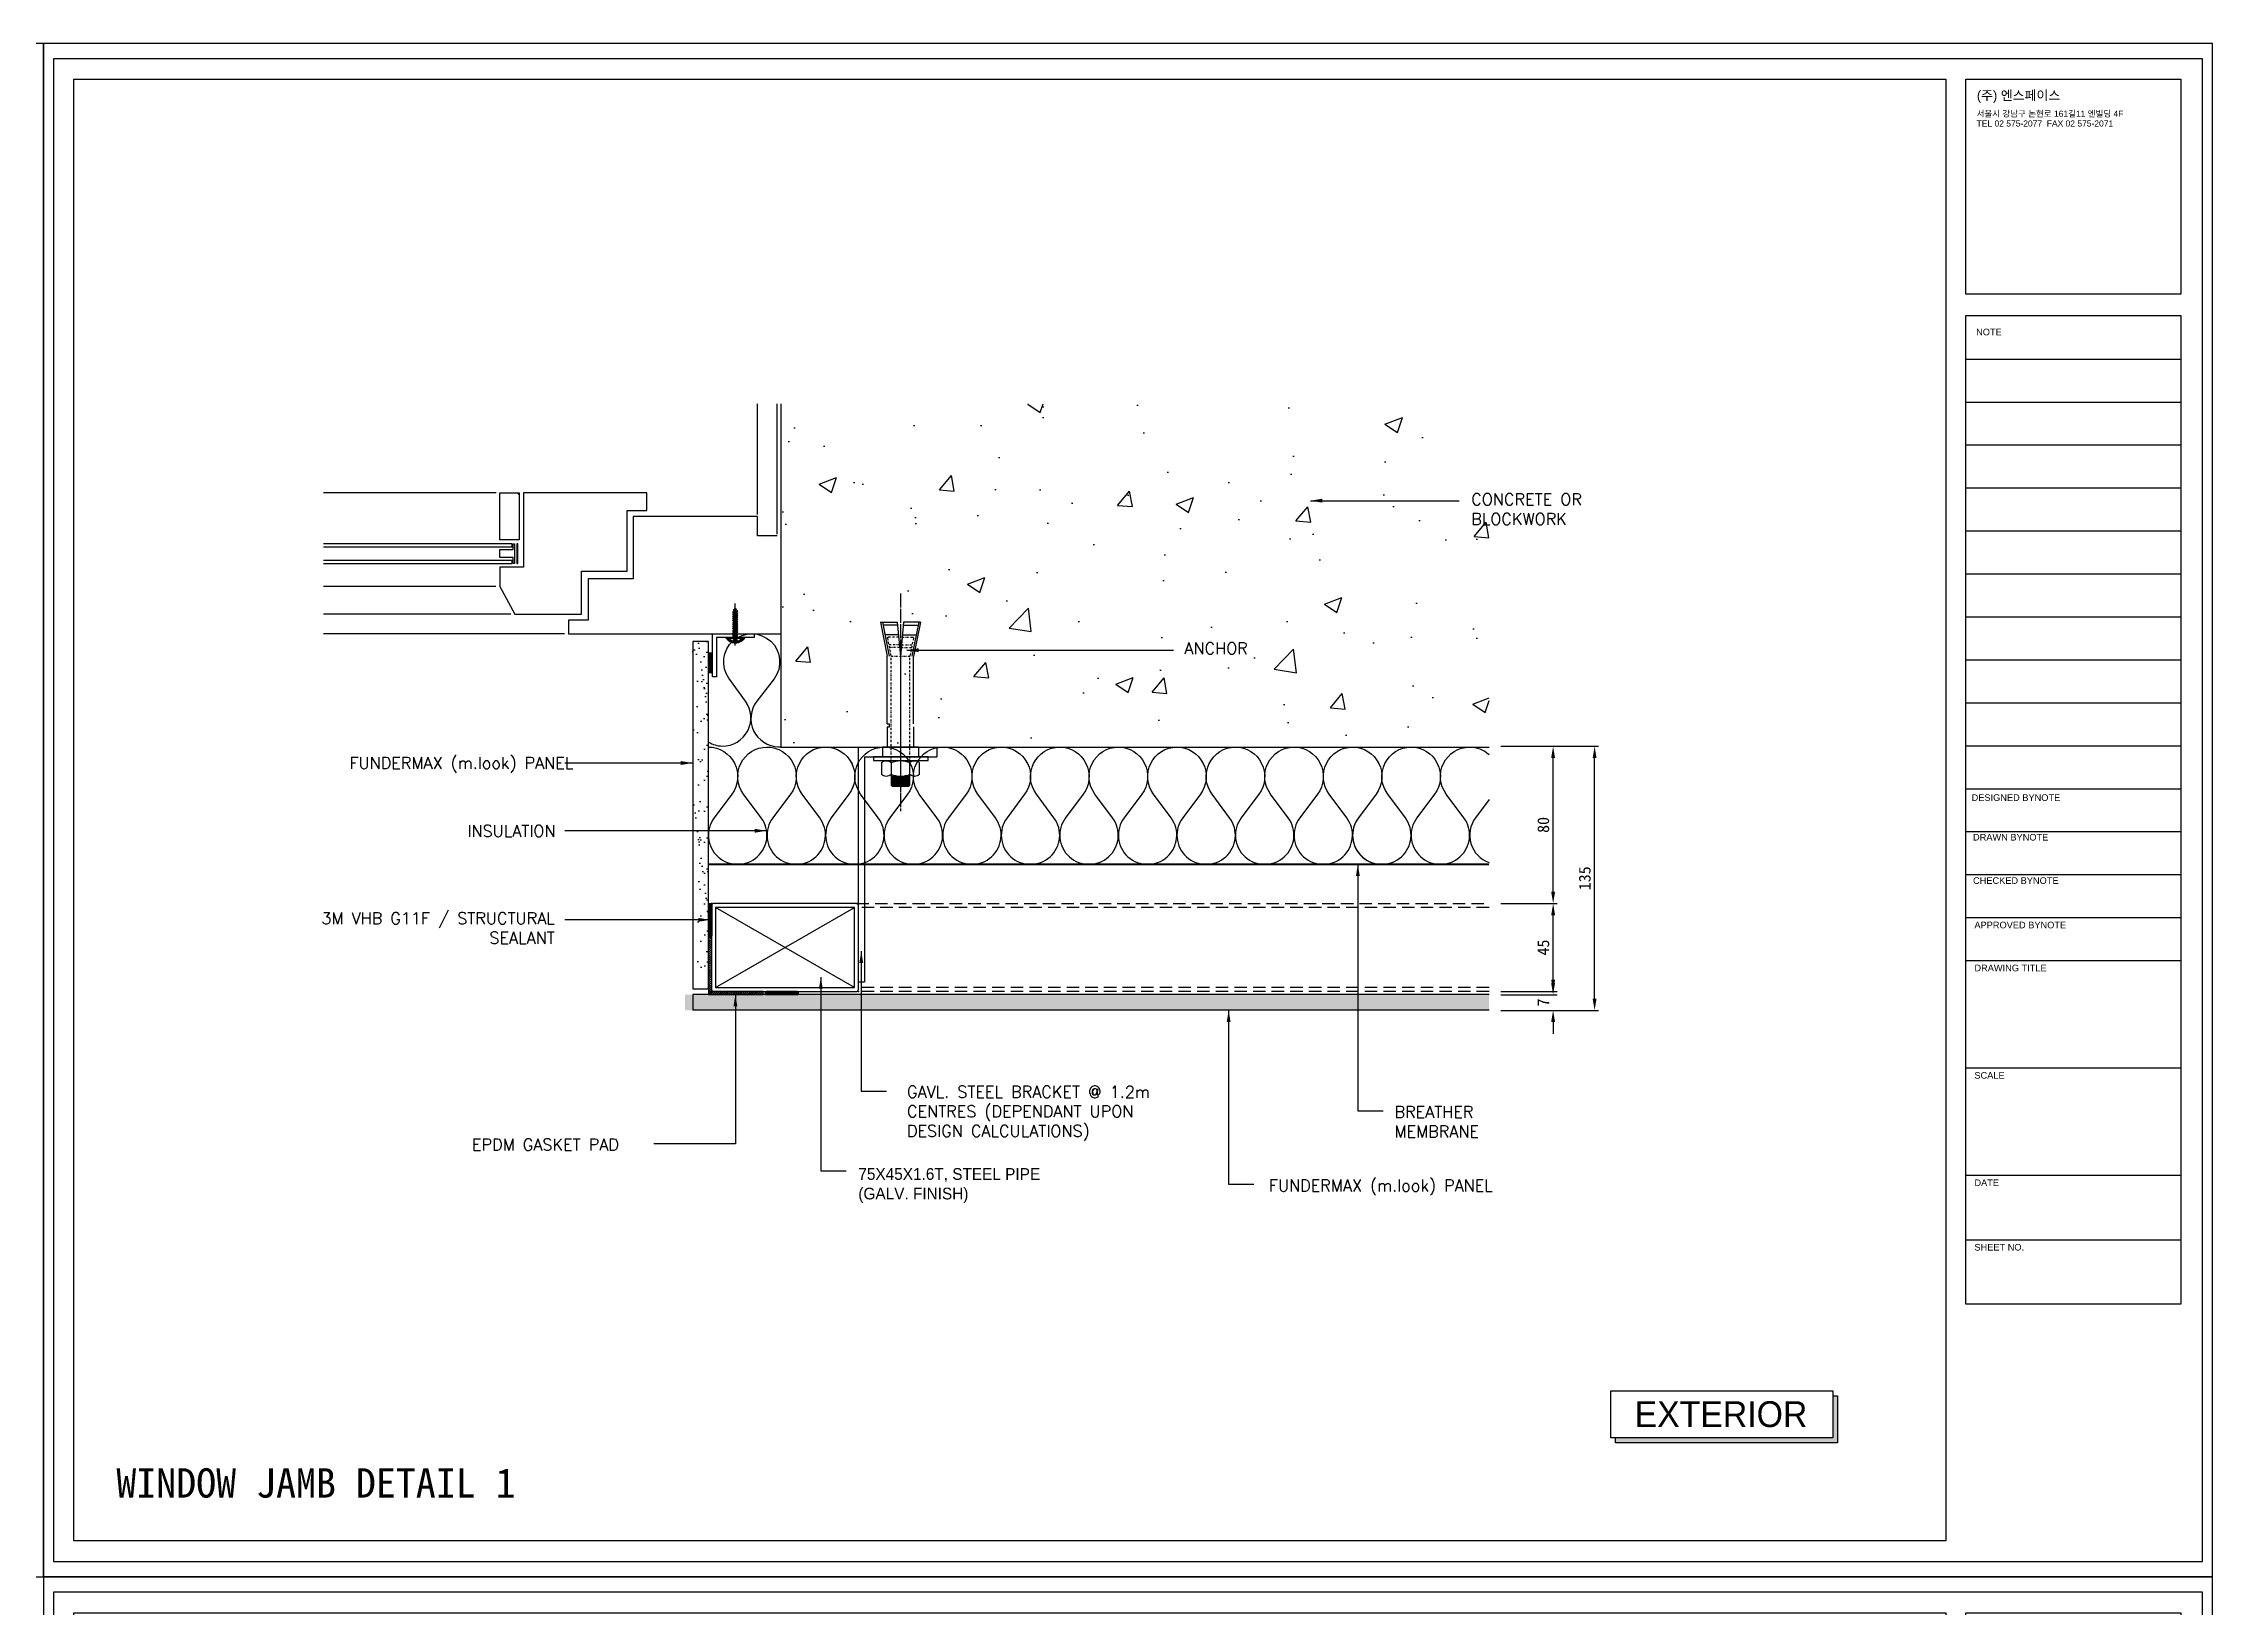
# Model space of a CAD drawing. Header units: millimetres. Extents: x 6755 to 21493, y 282 to 5565.
# Drawn here: x 20384 to 21493, y 2619 to 3419 of the extents above; entities that cross this region are included whole.
import ezdxf

# ---------------------------------------------------------------- set-up
doc = ezdxf.new("R2010")
doc.units = ezdxf.units.MM
doc.header["$MEASUREMENT"] = 0
for name, pattern in [('CENTER', [7.75, 7.25, -0.25, 0, -0.25]), ('DASHDOTX2', [2, 1, -0.5, 0, -0.5]), ('DASHED2', [9.525, 6.35, -3.175]), ('HIDDEN', [0.375, 0.25, -0.125])]:
    doc.linetypes.add(name, pattern=pattern)
for name, color, linetype in [('3', 3, 'Continuous'), ('APPLICATION', 3, 'Continuous'), ('Bolt', 1, 'Continuous'), ('BREATHER', 150, 'Continuous'), ('DIM', 1, 'Continuous'), ('Dims', 1, 'Continuous'), ('Fixings', 1, 'Continuous'), ('INSULATION', 2, 'Continuous'), ('Pressings', 3, 'Continuous'), ('Structure', 6, 'Continuous'), ('T-H', 9, 'Continuous'), ('TRESPA', 71, 'Continuous'), ('단열재', 9, 'Continuous')]:
    doc.layers.add(name, color=color, linetype=linetype)
for name, color, linetype, true_color in [('4', 4, 'Continuous', 0x00ffff), ('Components', 7, 'Continuous', 0x000000), ('nt', 7, 'Continuous', 0x994c00), ('TE 07', 7, 'Continuous', 0x000000), ('TEXT', 2, 'Continuous', 0xffff00)]:
    doc.layers.add(name, color=color, linetype=linetype, true_color=true_color)
doc.styles.add('Arial', font='arial.ttf')
doc.styles.add('HY울릉도L', font='Dotum.ttf')
doc.styles.add('style1', font='simplex.shx')
doc.dimstyles.new('Telling', dxfattribs={"dimscale": 2, "dimtxt": 3, "dimasz": 3, "dimexe": 1, "dimexo": 3, "dimgap": 1, "dimtad": 1, "dimdec": 1, "dimrnd": 1, "dimdsep": 46, "dimtxsty": 'Standard', "dimcen": 3, "dimclrd": 1, "dimclre": 1, "dimclrt": 2, "dimadec": 0, "dimazin": 0, "dimtfac": 1, "dimtdec": 1, "dimtofl": 0, "dimtmove": 0, "dimatfit": 0, "dimfxl": 1, "dimtolj": 1, "dimtzin": 0, "dimlwe": -1, "dimarcsym": 0})

# ---------------------------------------------------------------- blocks, each defined once
blk = doc.blocks.new('AL-TEMPLATE')
at = {"color": 9, "true_color": 0xc0c0c0}
for p, q in [((2716.82, 1392.97), (2800.02, 1392.97)), ((2716.82, 1376.33), (2800.02, 1376.33)), ((2716.82, 1359.69), (2800.02, 1359.69)), ((2716.82, 1343.05), (2800.02, 1343.05)), ((2716.82, 1326.41), (2800.02, 1326.41)), ((2716.82, 1309.77), (2800.02, 1309.77)), ((2716.82, 1293.13), (2800.02, 1293.13)), ((2716.82, 1276.49), (2800.02, 1276.49)), ((2716.82, 1259.85), (2800.02, 1259.85)), ((2716.82, 1243.21), (2800.02, 1243.21)), ((2716.82, 1209.93), (2800.02, 1209.93)), ((2716.82, 1193.29), (2800.02, 1193.29)), ((2716.82, 1176.65), (2800.02, 1176.65)), ((2716.82, 1118.41), (2800.02, 1118.41)), ((2716.82, 1076.81), (2800.02, 1076.81)), ((2716.82, 1051.85), (2800.02, 1051.85))]:
    blk.add_line(p, q, dxfattribs=at)
for points in [[(1976.34, 1509.45), (2808.34, 1509.45), (2808.34, 927.05), (1976.34, 927.05)], [(2716.82, 1501.32), (2800.02, 1501.32), (2800.02, 1418.12), (2716.82, 1418.12)], [(2716.82, 1409.8), (2800.02, 1409.8), (2800.02, 1026.89), (2716.82, 1026.89)]]:
    blk.add_lwpolyline(points, close=True, dxfattribs=at)
for points in [[(2716.82, 1226.57), (2800.02, 1226.57)], [(2716.82, 1160.01), (2800.02, 1160.01)]]:
    blk.add_lwpolyline(points, dxfattribs=at)
at = {"layer": 'nt', "color": 254, "linetype": 'Continuous', "true_color": 0xd6d6d6}
blk.add_lwpolyline([(1972.34, 1515.25), (1972.34, 921.25), (2812.34, 921.25), (2812.34, 1515.25)], close=True, dxfattribs=at)
at = {"layer": 'TE 07'}
blk.add_lwpolyline([(1984.07, 1501.32), (2709.08, 1501.32), (2709.08, 935.18), (1984.07, 935.18)], close=True, dxfattribs=at)
at = {"color": 150, "true_color": 0x007fff, "insert": (2721.06, 1496.93), "char_height": 3.6698, "width": 35.1369, "attachment_point": 1, "line_spacing_factor": 0.963855}
blk.add_mtext('\\fExpo M;(주) 엔스페이스', dxfattribs=at)
at = {"color": 7, "true_color": 0xffffff, "insert": (2720.94, 1489.17), "char_height": 2.3487, "width": 61.8214, "attachment_point": 1, "line_spacing_factor": 0.963855, "style": 'Arial'}
blk.add_mtext('\\fArial;서울시 강남구 논현로 161길11 엔빌딩 4F\\PTEL 02 575-2077  FAX 02 575-2071', dxfattribs=at)
at = {"color": 9, "true_color": 0xc0c0c0, "char_height": 2.5559, "attachment_point": 1, "line_spacing_factor": 0.963855}
for s, insert, width in [('\\fArial;NOTE', (2720.76, 1404.73), 11.9173), ('\\fArial;DESIGNED BYNOTE', (2719.01, 1224.39), 36.0906), ('\\fArial;DRAWN BYNOTE', (2719.56, 1209.04), 30.9788), ('\\fArial;CHECKED BYNOTE', (2719.56, 1192.25), 35.0282), ('\\fArial;APPROVED BYNOTE', (2720.1, 1175.04), 37.5533), ('\\fArial;DRAWING TITLE', (2720.1, 1158.4), 29.8086), ('\\fArial;SCALE', (2720.1, 1116.8), 13.8111), ('\\fArial;DATE', (2720.1, 1075.2), 11.517), ('\\fArial;SHEET NO.', (2720.1, 1050.24), 21.1247)]:
    blk.add_mtext(s, dxfattribs=dict(at, insert=insert, width=width))
blk = doc.blocks.new('al-anchor')
at = {"layer": 'Bolt', "linetype": 'CENTER'}
blk.add_line((450.1, 842.4), (450.1, 731), dxfattribs=at)
at = {"layer": 'Bolt'}
for p, q in [((439.9, 827.7), (443.4, 810.2)), ((439.9, 827.7), (448.5, 827.7)), ((440.8, 827.7), (444.3, 810.3)), ((448.6, 826.2), (441.2, 826.2)), ((449.1, 821.3), (442.1, 821.3)), ((448.5, 827.7), (450.1, 810.2)), ((451.8, 827.7), (450.1, 810.2)), ((451.2, 821.3), (458.2, 821.3)), ((451.7, 826.2), (459.1, 826.2)), ((460.4, 827.7), (451.8, 827.7)), ((459.4, 827.7), (455.9, 810.3)), ((460.4, 827.7), (456.9, 810.3)), ((443.4, 775.8), (443.4, 810.2)), ((456.9, 775.8), (456.9, 810.3)), ((443.4, 774.2), (443.4, 763.9)), ((455.7, 774.2), (455.7, 775.8)), ((456.9, 775.8), (455.7, 775.8)), ((456.9, 774.2), (455.7, 774.2)), ((456.9, 774.2), (456.9, 763.9)), ((440.4, 749.9), (440.4, 755.9)), ((440.9, 763.9), (440.9, 758.9)), ((459.4, 763.9), (440.9, 763.9)), ((445.4, 744.4), (445.4, 755.9)), ((454.9, 755.9), (454.9, 744.4)), ((459.4, 763.9), (459.4, 758.9)), ((459.9, 755.9), (459.9, 749.9)), ((454.9, 748.9), (445.4, 748.9)), ((454.9, 748.4), (445.4, 748.4)), ((454.9, 747.9), (445.4, 747.9)), ((454.9, 747.4), (445.4, 747.4)), ((454.9, 746.9), (445.4, 746.9)), ((454.9, 746.4), (445.4, 746.4)), ((454.9, 745.9), (445.4, 745.9)), ((454.9, 745.4), (445.4, 745.4)), ((454.9, 744.9), (445.4, 744.9)), ((454.9, 744.4), (445.4, 744.4)), ((445.4, 744.4), (445.9, 743.9)), ((454.4, 743.9), (445.9, 743.9)), ((454.4, 743.9), (454.9, 744.4))]:
    blk.add_line(p, q, dxfattribs=at)
at = {"layer": 'Bolt', "linetype": 'DASHDOTX2'}
for p, q in [((443.5, 819.5), (445.3, 810.3)), ((449.2, 820), (444, 820)), ((449.6, 816.1), (444.1, 816.1)), ((449.7, 814.8), (444.4, 814.8)), ((445.4, 755.9), (445.4, 810.2)), ((445.4, 810.2), (454.9, 810.2)), ((450.6, 814.8), (455.9, 814.8)), ((450.7, 816.1), (456.1, 816.1)), ((451.1, 820), (456.3, 820)), ((454.9, 755.9), (454.9, 810.2)), ((456.8, 819.5), (455, 810.3))]:
    blk.add_line(p, q, dxfattribs=at)
at = {"layer": 'Bolt'}
blk.add_lwpolyline([(436, 758.9), (464, 758.9), (464, 756.9), (436, 756.9)], close=True, dxfattribs=at)
at = {"layer": 'Bolt', "linetype": 'DASHDOTX2'}
for centre, start, end in [((444, 819.5), 91.5299, 176.3045), ((456.3, 819.5), 3.6955, 88.4701)]:
    blk.add_arc(centre, 0.513, start, end, dxfattribs=at)
at = {"layer": 'Bolt'}
for centre, radius, start, end in [((442.9, 753.3), 3.58, 45.683, 134.317), ((450.1, 745.3), 11.6, 65.7903, 114.2097), ((457.4, 753.3), 3.58, 45.683, 134.317), ((442.9, 752.4), 3.58, 225.683, 314.317), ((450.1, 760.4), 11.6, 245.7903, 294.2097), ((457.4, 752.4), 3.58, 225.683, 314.317)]:
    blk.add_arc(centre, radius, start, end, dxfattribs=at)
blk = doc.blocks.new('AL-BRACKET')
at = {"layer": 'Pressings'}
for p, q in [((-5145.6, 4124.6), (-5185.6, 4124.6)), ((-5185.6, 4124.6), (-5185.6, 4119.6)), ((-5148.6, 4119.6), (-5185.6, 4119.6)), ((-5148.6, 4119.6), (-5148.6, 4004.6)), ((-5145.6, 4004.6), (-5145.6, 4124.6)), ((-5145.6, 4004.6), (-5148.6, 4004.6))]:
    blk.add_line(p, q, dxfattribs=at)
blk = doc.blocks.new('screw-2')
for p, q in [((-831.6, 3266), (-831.3, 3266.3)), ((-831, 3265.2), (-831.6, 3266)), ((-831, 3265.2), (-831.3, 3266.3)), ((-830.8, 3265.6), (-831.3, 3266.3)), ((-831, 3265.2), (-830.8, 3265.6)), ((-830.5, 3267.6), (-830.7, 3267.1)), ((-830.4, 3265.5), (-830.7, 3267.1)), ((-830.5, 3267.6), (-830.1, 3267.2)), ((-829.9, 3265.1), (-830.5, 3267.6)), ((-829.9, 3265.1), (-830.4, 3265.5)), ((-829.7, 3267.2), (-830.1, 3267.2)), ((-829.7, 3265.5), (-830.1, 3267.2)), ((-829.9, 3265.1), (-829.7, 3265.5)), ((-829.4, 3267.6), (-829.7, 3267.2)), ((-829.3, 3265.5), (-829.7, 3267.2)), ((-829.3, 3265.5), (-829.7, 3265.5)), ((-829.4, 3267.6), (-829, 3267.2)), ((-828.8, 3265.1), (-829.4, 3267.6)), ((-828.8, 3265.1), (-829.3, 3265.5)), ((-828.6, 3267.2), (-829, 3267.2)), ((-828.6, 3265.5), (-829, 3267.2)), ((-828.8, 3265.1), (-828.6, 3265.5)), ((-828.3, 3267.6), (-828.6, 3267.2)), ((-828.2, 3265.5), (-828.6, 3267.2)), ((-828.2, 3265.5), (-828.6, 3265.5)), ((-828.3, 3267.6), (-827.9, 3267.2)), ((-827.7, 3265.1), (-828.3, 3267.6)), ((-827.7, 3265.1), (-828.2, 3265.5)), ((-827.5, 3267.2), (-827.9, 3267.2)), ((-827.6, 3265.5), (-827.9, 3267.2)), ((-827.7, 3265.1), (-827.6, 3265.5)), ((-827.2, 3265.5), (-827.6, 3265.5)), ((-827.3, 3267.6), (-827.5, 3267.2)), ((-827.2, 3265.5), (-827.5, 3267.2)), ((-827.3, 3267.6), (-826.9, 3267.2)), ((-826.7, 3265.1), (-827.3, 3267.6)), ((-826.7, 3265.1), (-827.2, 3265.5)), ((-826.5, 3267.2), (-826.9, 3267.2)), ((-826.5, 3265.5), (-826.9, 3267.2)), ((-826.7, 3265.1), (-826.5, 3265.5)), ((-826.2, 3267.6), (-826.5, 3267.2)), ((-826.1, 3265.5), (-826.5, 3267.2)), ((-826.1, 3265.5), (-826.5, 3265.5)), ((-826.2, 3267.6), (-825.8, 3267.2)), ((-825.6, 3265.1), (-826.2, 3267.6)), ((-825.6, 3265.1), (-826.1, 3265.5)), ((-825.4, 3267.2), (-825.8, 3267.2)), ((-825.4, 3265.5), (-825.8, 3267.2)), ((-825.6, 3265.1), (-825.4, 3265.5)), ((-825.1, 3267.6), (-825.4, 3267.2)), ((-825, 3265.5), (-825.4, 3267.2)), ((-825, 3265.5), (-825.4, 3265.5)), ((-825.1, 3267.6), (-824.7, 3267.2)), ((-824.5, 3265.1), (-825.1, 3267.6)), ((-824.5, 3265.1), (-825, 3265.5)), ((-824.3, 3267.2), (-824.7, 3267.2)), ((-824.3, 3265.5), (-824.7, 3267.2)), ((-824.5, 3265.1), (-824.3, 3265.5)), ((-824.1, 3267.6), (-824.3, 3267.2)), ((-824, 3265.5), (-824.3, 3267.2)), ((-824, 3265.5), (-824.3, 3265.5)), ((-824.1, 3267.6), (-823.6, 3267.2)), ((-823.5, 3265.1), (-824.1, 3267.6)), ((-823.5, 3265.1), (-824, 3265.5)), ((-823.3, 3267.2), (-823.6, 3267.2)), ((-823.3, 3265.5), (-823.6, 3267.2)), ((-823.5, 3265.1), (-823.3, 3265.5)), ((-823, 3267.6), (-823.3, 3267.2)), ((-822.9, 3265.5), (-823.3, 3267.2)), ((-822.9, 3265.5), (-823.3, 3265.5)), ((-823, 3267.6), (-822.6, 3267.2)), ((-822.4, 3265.1), (-823, 3267.6)), ((-822.4, 3265.1), (-822.9, 3265.5)), ((-822.2, 3267.2), (-822.6, 3267.2)), ((-822.2, 3265.5), (-822.6, 3267.2)), ((-822.4, 3265.1), (-822.2, 3265.5)), ((-821.9, 3267.6), (-822.2, 3267.2)), ((-821.8, 3265.5), (-822.2, 3267.2)), ((-821.8, 3265.5), (-822.2, 3265.5)), ((-821.9, 3267.6), (-821.5, 3267.2)), ((-821.3, 3265.1), (-821.9, 3267.6)), ((-821.3, 3265.1), (-821.8, 3265.5)), ((-821.1, 3267.2), (-821.5, 3267.2)), ((-821.1, 3265.5), (-821.5, 3267.2)), ((-821.3, 3265.1), (-821.1, 3265.5)), ((-820.8, 3267.6), (-821.1, 3267.2)), ((-820.7, 3265.5), (-821.1, 3267.2)), ((-820.7, 3265.5), (-821.1, 3265.5)), ((-820.8, 3267.6), (-820.4, 3267.2)), ((-820.2, 3265.1), (-820.8, 3267.6)), ((-820.2, 3265.1), (-820.7, 3265.5)), ((-820, 3267.2), (-820.4, 3267.2)), ((-820.1, 3265.5), (-820.4, 3267.2)), ((-820.2, 3265.1), (-820.1, 3265.5)), ((-819.7, 3265.5), (-820.1, 3265.5)), ((-819.8, 3267.6), (-820, 3267.2)), ((-819.7, 3265.5), (-820, 3267.2)), ((-819.8, 3267.6), (-819.4, 3267.2)), ((-819.2, 3265.1), (-819.8, 3267.6)), ((-819.2, 3265.1), (-819.7, 3265.5)), ((-819, 3267.2), (-819.4, 3267.2)), ((-819, 3265.5), (-819.4, 3267.2)), ((-819.2, 3265.1), (-819, 3265.5)), ((-818.7, 3267.6), (-819, 3267.2)), ((-818.6, 3265.5), (-819, 3267.2)), ((-818.6, 3265.5), (-819, 3265.5)), ((-818.7, 3267.6), (-818.3, 3267.2)), ((-818.1, 3265.1), (-818.7, 3267.6)), ((-818.1, 3265.1), (-818.6, 3265.5)), ((-817.9, 3267.4), (-818.3, 3267.2)), ((-817.9, 3265.4), (-818.3, 3267.2)), ((-818.1, 3265.1), (-817.9, 3265.4)), ((-817, 3267.4), (-817.9, 3267.4)), ((-817.5, 3265.3), (-817.9, 3267.4)), ((-817.5, 3265.3), (-817.9, 3265.4)), ((-817, 3265.3), (-817.5, 3265.3)), ((-816.5, 3269.6), (-817, 3269.6)), ((-817, 3269.6), (-817, 3263.1)), ((-816.5, 3263.1), (-817, 3263.1)), ((-816.5, 3269.6), (-816.5, 3263.1))]:
    blk.add_line(p, q)
at = {"color": 2, "linetype": 'HIDDEN'}
for p, q in [((-815.4, 3267.3), (-816.3, 3267.3)), ((-816.3, 3267.3), (-816.3, 3265.4)), ((-815.4, 3267.2), (-816.3, 3267.2)), ((-815.4, 3266.7), (-816.3, 3266.7)), ((-815.4, 3266.5), (-816.3, 3266.5)), ((-815.4, 3266.2), (-816.3, 3266.2)), ((-815.4, 3266), (-816.3, 3266)), ((-815.4, 3265.5), (-816.3, 3265.5)), ((-815.4, 3265.4), (-816.3, 3265.4))]:
    blk.add_line(p, q, dxfattribs=at)
at = {"linetype": 'HIDDEN'}
blk.add_line((-815.4, 3267.4), (-815.4, 3265.4), dxfattribs=at)
for centre, radius, start, end in [((-830, 3264.6), 2.62, 114.6171, 138.5401), ((-830, 3268.1), 2.62, 221.4599, 233.2), ((-830, 3264.6), 2.62, 106.2873, 114.6171), ((-830, 3268.1), 2.62, 252.2663, 261.3505), ((-817.9, 3267.5), 2.5, 354.1405, 55.5381), ((-817.9, 3265.2), 2.5, 304.4619, 5.8595)]:
    blk.add_arc(centre, radius, start, end)
at = {"layer": 'TRESPA'}
blk.add_line((-817, 3264.4), (-817, 3268.6), dxfattribs=at)
blk = doc.blocks.new('75-45_pipe')
at = {"layer": '3', "color": 4}
for p, q in [((-3668.1, 5689.5), (-3739.1, 5648.5)), ((-3739.1, 5689.5), (-3668.1, 5648.5))]:
    blk.add_line(p, q, dxfattribs=at)
blk.add_lwpolyline([(-3740.1, 5646.5), (-3667.1, 5646.5, 0.414214), (-3666.1, 5647.5), (-3666.1, 5690.5, 0.414214), (-3667.1, 5691.5), (-3740.1, 5691.5, 0.414214), (-3741.1, 5690.5), (-3741.1, 5647.5, 0.414214)], format="xyb", close=True, dxfattribs=at)
blk.add_lwpolyline([(-3739.1, 5648.5), (-3668.1, 5648.5), (-3668.1, 5689.5), (-3739.1, 5689.5)], close=True, dxfattribs=at)
at = {"layer": 'DIM'}
for p in [(-3741.1, 5691.5), (-3666.1, 5691.5), (-3741.1, 5646.5), (-3666.1, 5646.5)]:
    blk.add_point(p, dxfattribs=at)
blk = doc.blocks.new('*D180')
at = {"layer": 'Defpoints', "color": 0, "transparency": 16777216}
for p in [(21122.9, 2932.2), (21155.6, 2932.2), (21122.9, 2924.2)]:
    blk.add_point(p, dxfattribs=at)
at = {"layer": 'Dims', "color": 1, "lineweight": -2, "transparency": 16777216}
for p, q in [((21155.6, 2938.2), (21155.6, 2944.2)), ((21155.6, 2918.2), (21155.6, 2912.2))]:
    blk.add_line(p, q, dxfattribs=at)
at = {"layer": 'Dims', "color": 1, "transparency": 16777216}
for p, q in [((21128.9, 2932.2), (21157.6, 2932.2)), ((21128.9, 2924.2), (21157.6, 2924.2))]:
    blk.add_line(p, q, dxfattribs=at)
for points in [[(21154.6, 2938.2), (21156.6, 2938.2), (21155.6, 2932.2)], [(21154.6, 2918.2), (21156.6, 2918.2), (21155.6, 2924.2)]]:
    blk.add_solid(points, dxfattribs=at)
at = {"layer": 'Dims', "color": 2, "transparency": 16777216, "insert": (21150.6, 2928.2), "char_height": 6, "attachment_point": 5, "rotation": 90}
blk.add_mtext('\\A1;7', dxfattribs=at)
blk = doc.blocks.new('*D181')
at = {"layer": 'Defpoints', "color": 0, "transparency": 16777216}
for p in [(21122.9, 2978.8), (21155.6, 2978.8), (21122.9, 2933.8)]:
    blk.add_point(p, dxfattribs=at)
at = {"layer": 'Dims', "color": 1, "transparency": 16777216}
for p, q in [((21128.9, 2978.8), (21157.6, 2978.8)), ((21128.9, 2933.8), (21157.6, 2933.8))]:
    blk.add_line(p, q, dxfattribs=at)
at = {"layer": 'Dims', "color": 1, "lineweight": -2, "transparency": 16777216}
blk.add_line((21155.6, 2939.8), (21155.6, 2972.8), dxfattribs=at)
at = {"layer": 'Dims', "color": 1, "transparency": 16777216}
for points in [[(21154.6, 2972.8), (21156.6, 2972.8), (21155.6, 2978.8)], [(21154.6, 2939.8), (21156.6, 2939.8), (21155.6, 2933.8)]]:
    blk.add_solid(points, dxfattribs=at)
at = {"layer": 'Dims', "color": 2, "transparency": 16777216, "insert": (21150.6, 2956.3), "char_height": 6, "attachment_point": 5, "rotation": 90}
blk.add_mtext('\\A1;45', dxfattribs=at)
blk = doc.blocks.new('*D182')
at = {"layer": 'Defpoints', "color": 0, "transparency": 16777216}
for p in [(21123.5, 3059.2), (21155.6, 3059.2), (21123.5, 2978.8)]:
    blk.add_point(p, dxfattribs=at)
at = {"layer": 'Dims', "color": 1, "transparency": 16777216}
for p, q in [((21129.5, 3059.2), (21157.6, 3059.2)), ((21129.5, 2978.8), (21157.6, 2978.8))]:
    blk.add_line(p, q, dxfattribs=at)
at = {"layer": 'Dims', "color": 1, "lineweight": -2, "transparency": 16777216}
blk.add_line((21155.6, 2984.8), (21155.6, 3053.2), dxfattribs=at)
at = {"layer": 'Dims', "color": 1, "transparency": 16777216}
for points in [[(21154.6, 3053.2), (21156.6, 3053.2), (21155.6, 3059.2)], [(21154.6, 2984.8), (21156.6, 2984.8), (21155.6, 2978.8)]]:
    blk.add_solid(points, dxfattribs=at)
at = {"layer": 'Dims', "color": 2, "transparency": 16777216, "insert": (21150.6, 3019), "char_height": 6, "attachment_point": 5, "rotation": 90}
blk.add_mtext('\\A1;80', dxfattribs=at)
blk = doc.blocks.new('*D183')
at = {"layer": 'Defpoints', "color": 0, "transparency": 16777216}
for p in [(21122.9, 3059.2), (21176.8, 3059.2), (21122.9, 2924.2)]:
    blk.add_point(p, dxfattribs=at)
at = {"layer": 'Dims', "color": 1, "transparency": 16777216}
for p, q in [((21128.9, 3059.2), (21178.8, 3059.2)), ((21128.9, 2924.2), (21178.8, 2924.2))]:
    blk.add_line(p, q, dxfattribs=at)
at = {"layer": 'Dims', "color": 1, "lineweight": -2, "transparency": 16777216}
blk.add_line((21176.8, 2930.2), (21176.8, 3053.2), dxfattribs=at)
at = {"layer": 'Dims', "color": 1, "transparency": 16777216}
for points in [[(21175.8, 3053.2), (21177.8, 3053.2), (21176.8, 3059.2)], [(21175.8, 2930.2), (21177.8, 2930.2), (21176.8, 2924.2)]]:
    blk.add_solid(points, dxfattribs=at)
at = {"layer": 'Dims', "color": 2, "transparency": 16777216, "insert": (21171.8, 2991.7), "char_height": 6, "attachment_point": 5, "rotation": 90}
blk.add_mtext('\\A1;135', dxfattribs=at)

msp = doc.modelspace()

# ---------------------------------------------------------------- hatches: boundary and pattern name
h = msp.add_hatch(color=256)
edge = h.paths.add_edge_path()
edge.add_spline(control_points=[(20732.611, 3114.735), (20734.086, 3112.983), (20735.727, 3112.099), (20737.402, 3112.045), (20737.572, 3112.049)], knot_values=[0, 0, 0, 0, 4.77028089, 5.30914775, 5.30914775, 5.30914775, 5.30914775], degree=3, periodic=0)
edge.add_line((20737.572, 3112.049), (20737.572, 3113.128))
edge.add_line((20737.572, 3113.128), (20736.673, 3113.128))
edge.add_arc((20736.418, 3115.613), 2.498, -145.538116, -84.140471, ccw=False)
edge.add_line((20734.358, 3114.2), (20734.358, 3114.735))
edge.add_line((20734.358, 3114.735), (20732.611, 3114.735))
edge = h.paths.add_edge_path()
edge.add_spline(control_points=[(20737.572, 3112.049), (20739.228, 3112.08), (20740.913, 3112.935), (20742.6, 3114.735)], knot_values=[5.30914775, 5.30914775, 5.30914775, 5.30914775, 10.54760594, 10.54760594, 10.54760594, 10.54760594], degree=3, periodic=0)
edge.add_line((20742.6, 3114.735), (20740.787, 3114.735))
edge.add_line((20740.787, 3114.735), (20740.787, 3114.2))
edge.add_arc((20738.727, 3115.613), 2.498, -95.859529, -34.461884, ccw=False)
edge.add_line((20738.472, 3113.128), (20737.572, 3113.128))
edge.add_line((20737.572, 3113.128), (20737.572, 3112.049))
h = msp.add_hatch()
h.set_pattern_fill('NET3', color=256, scale=0.15, angle=270, style=0)
h.set_pattern_definition([(270, (16850.44815, -2150.71553), (0.47625, -9e-17), []), (330, (16850.44815, -2150.71553), (0.238125, 0.4124446), []), (30, (16850.44815, -2150.71553), (-0.238125, 0.4124446), [])])
h.paths.add_polyline_path([(20724.39, 2978.835, 0.41421356), (20723.89, 2978.335), (20723.89, 2962.335, 0.41421356), (20724.39, 2961.835), (20724.99, 2961.835, 0.41421356), (20725.49, 2962.335), (20725.49, 2978.335, 0.41421356), (20724.99, 2978.835)])
h = msp.add_hatch()
h.set_pattern_fill('JIS_WOOD', color=256, angle=-90, style=0)
h.set_pattern_definition([(315, (16724.9335, -2173.2155), (0.5, 0.5), [])])
h.paths.add_polyline_path([(20725.49, 2933.835), (20725.49, 2961.835), (20723.89, 2961.835), (20723.89, 2933.835)])
h = msp.add_hatch()
h.set_pattern_fill('JIS_WOOD', color=256, style=0)
h.set_pattern_definition([(45, (25858.941, -1066.72124), (-0.5, 0.5), [])])
h.paths.add_polyline_path([(20751.89, 2933.835), (20723.89, 2933.835), (20723.89, 2932.235), (20751.89, 2932.235)])
h = msp.add_hatch()
h.set_pattern_fill('NET3', color=256, scale=0.15, style=0)
h.set_pattern_definition([(180, (15593.3392, -1066.72124), (0, 0.47625), []), (120, (15593.3392, -1066.72124), (0.4124446, 0.238125), []), (60, (15593.3392, -1066.72124), (0.4124446, -0.238125), [])])
h.paths.add_polyline_path([(20753.39, 2933.835, 0.41421356), (20752.89, 2933.335), (20752.89, 2932.735, 0.41421356), (20753.39, 2932.235), (20769.39, 2932.235, 0.41421356), (20769.89, 2932.735), (20769.89, 2933.335, 0.41421356), (20769.39, 2933.835)])
at = {"layer": '4'}
h = msp.add_hatch(dxfattribs=at)
h.set_pattern_fill('AR-SAND', color=30, scale=0.2, angle=90, style=0)
h.set_pattern_definition([(127.5, (25385.083, 436.532), (-9.788265, -0.320006), [0, -7.7216, 0, -8.636, 0, -8.255]), (97.5, (25385.083, 436.532), (-14.336502, 8.990466), [0, -4.1656, 0, -6.9596, 0, -2.667]), (57.5, (25385.083, 430.283), (-0.028744, 15.819847), [0, -2.54, 0, -9.144, 0, -11.938]), (47.5, (25385.083, 430.283), (-4.458586, 15.27113), [0, -1.27, 0, -5.9944, 0, -6.858])])
h.paths.add_polyline_path([(20715.89, 2935.235), (20723.89, 2935.235), (20723.89, 3112.735), (20715.89, 3112.735)])
h = msp.add_hatch(dxfattribs=at)
h.set_pattern_fill('AR-SAND', color=30, scale=0.2, style=0)
h.set_pattern_definition([(37.5, (18246.1866, -1736.958), (-0.320006, 9.788265), [0, -7.7216, 0, -8.636, 0, -8.255]), (7.5, (18246.187, -1736.958), (8.990466, 14.336502), [0, -4.1656, 0, -6.9596, 0, -2.667]), (327.5, (18239.938, -1736.958), (15.819847, 0.028744), [0, -2.54, 0, -9.144, 0, -11.938]), (317.5, (18239.938, -1736.958), (15.27113, 4.458586), [0, -1.27, 0, -5.9944, 0, -6.858])])
h.paths.add_polyline_path([(20711.89, 2932.235), (20711.89, 2924.235), (21122.853, 2924.235), (21122.853, 2932.235)])
at = {"layer": 'DIM'}
msp.add_hatch(color=6, dxfattribs=at).paths.add_polyline_path([(21300.972, 2727.18), (21298.575, 2727.18), (21298.575, 2705.644), (21187.54, 2705.644), (21187.54, 2703.084), (21300.972, 2703.084)])
at = {"layer": 'Structure'}
h = msp.add_hatch(dxfattribs=at)
h.set_pattern_fill('AR-CONC', color=256, scale=0.5, style=0)
h.set_pattern_definition([(50, (18282.03, -909.154), (91.0923, -7.9695), [9.525, -104.775]), (355, (18282.03, -909.15), (-17.6217, 95.5284), [7.62, -83.8203]), (100.4514, (18289.62, -909.82), (73.4706, 87.5589), [8.095, -89.0451]), (46.1842, (18282.03, -883.75), (135.5395, -21.0212), [14.2875, -157.1625]), (96.6356, (18293.32, -885.5), (118.702, 123.713), [12.1425, -133.5678]), (351.184, (18282.03, -883.75), (118.702, 123.713), [11.43, -125.73]), (21, (18294.73, -890.104), (75.8072, -51.1326), [9.525, -104.775]), (326, (18294.73, -890.1), (30.901, 92.094), [7.62, -83.82]), (71.4514, (18301.045, -894.365), (106.7082, 40.9614), [8.095, -89.045]), (37.5, (18282.028, -909.154), (1.5443, 42.27752), [0, -82.804, 0, -85.09, 0, -84.1375]), (7.5, (18282.03, -909.154), (33.40983, 50.0903), [0, -48.514, 0, -80.899, 0, -32.0675]), (327.5, (18253.707, -909.154), (67.7953, -2.86437), [0, -31.75, 0, -99.06, 0, -131.445]), (317.5, (18241.007, -909.154), (74.0646, 12.71325), [0, -41.275, 0, -65.786, 0, -93.345])])
h.paths.add_polyline_path([(21122.853, 3059.235), (20760.89, 3059.235), (20760.89, 3234.235), (21123.478, 3234.235)])
at = {"layer": 'T-H'}
h = msp.add_hatch(dxfattribs=at)
h.set_pattern_fill('ANSI36', color=256, scale=2, angle=-90, style=0)
h.set_pattern_definition([(45, (20941.05566, -19097.96007), (0.486135912, 0.1325825215), [0.625, -0.125, 0, -0.125])])
h.paths.add_polyline_path([(20725.89, 3106.735), (20725.89, 3096.735), (20723.89, 3096.735), (20723.89, 3106.735)])

# ---------------------------------------------------------------- linework, layer by layer
at = {"layer": '3', "color": 8, "linetype": 'DASHED2'}
for p, q in [((20799.49, 2978.835), (21122.853, 2978.835)), ((21122.853, 2976.835), (20800.49, 2976.835)), ((21122.853, 2935.835), (20800.49, 2935.835)), ((21122.853, 2933.835), (20800.49, 2933.835))]:
    msp.add_line(p, q, dxfattribs=at)
at = {"layer": '4', "color": 30}
for p, q in [((21122.853, 2932.235), (20715.89, 2932.235)), ((20715.89, 2932.235), (20715.89, 2924.235)), ((21122.853, 2924.235), (20715.89, 2924.235))]:
    msp.add_line(p, q, dxfattribs=at)
msp.add_lwpolyline([(20715.89, 3112.735), (20715.89, 2935.235), (20723.89, 2935.235), (20723.89, 3112.735)], close=True, dxfattribs=at)
at = {"layer": 'APPLICATION', "color": 251}
for p, q in [((20748.89, 3177.735), (20748.89, 3234.235)), ((20758.89, 3167.735), (20758.89, 3234.235)), ((20615.29, 3188.735), (20526.995, 3188.735)), ((20617.29, 3164.735), (20617.29, 3188.735)), ((20617.29, 3188.735), (20627.154, 3188.735)), ((20626.257, 3188.735), (20627.154, 3187.839)), ((20627.154, 3188.735), (20627.154, 3164.735)), ((20692.29, 3188.735), (20629.29, 3188.735)), ((20629.29, 3188.735), (20629.29, 3150.735)), ((20692.29, 3179.735), (20692.29, 3188.735)), ((20682.29, 3179.735), (20692.29, 3179.735)), ((20682.29, 3148.735), (20682.29, 3179.735)), ((20685.29, 3176.735), (20685.29, 3148.735)), ((20748.89, 3176.735), (20685.29, 3176.735)), ((20748.89, 3166.735), (20748.89, 3176.735)), ((20623.469, 3162.735), (20526.995, 3162.735)), ((20526.995, 3161.235), (20623.469, 3161.235)), ((20627.154, 3164.735), (20617.29, 3164.735)), ((20623.469, 3161.235), (20623.469, 3162.735)), ((20624.066, 3162.735), (20624.663, 3162.735)), ((20624.066, 3159.735), (20624.066, 3162.735)), ((20624.663, 3162.735), (20624.663, 3152.735)), ((20625.857, 3162.735), (20625.857, 3152.735)), ((20626.454, 3162.735), (20625.857, 3162.735)), ((20626.454, 3152.735), (20626.454, 3162.735)), ((20758.89, 3166.735), (20748.89, 3166.735)), ((20623.469, 3154.235), (20526.995, 3154.235)), ((20526.995, 3152.735), (20623.469, 3152.735)), ((20617.29, 3155.735), (20617.29, 3159.735)), ((20617.29, 3159.735), (20624.066, 3159.735)), ((20624.066, 3155.735), (20617.29, 3155.735)), ((20617.29, 3150.735), (20617.29, 3140.891)), ((20629.29, 3150.735), (20617.29, 3150.735)), ((20623.469, 3152.735), (20623.469, 3154.235)), ((20624.066, 3152.735), (20624.066, 3155.735)), ((20624.663, 3152.735), (20624.066, 3152.735)), ((20625.857, 3152.735), (20626.454, 3152.735)), ((20615.091, 3140.891), (20526.995, 3140.891)), ((20617.29, 3140.891), (20624.87, 3126.735)), ((20658.982, 3148.735), (20669.29, 3148.735)), ((20658.982, 3126.735), (20658.982, 3148.735)), ((20685.29, 3144.735), (20662.29, 3144.735)), ((20662.29, 3144.735), (20662.29, 3123.735)), ((20669.29, 3148.735), (20682.29, 3148.735)), ((20685.29, 3148.735), (20685.29, 3144.735)), ((20622.87, 3126.735), (20526.995, 3126.735)), ((20650.29, 3116.735), (20526.995, 3116.735)), ((20624.87, 3126.735), (20647.87, 3126.735)), ((20647.87, 3126.735), (20658.982, 3126.735)), ((20662.29, 3123.735), (20652.29, 3123.735)), ((20652.29, 3123.735), (20652.29, 3116.735)), ((20652.29, 3116.735), (20760.89, 3116.735))]:
    msp.add_line(p, q, dxfattribs=at)
at = {"layer": 'BREATHER', "linetype": 'HIDDEN', "ltscale": 25, "const_width": 1}
msp.add_lwpolyline([(20723.89, 2998.835), (21122.853, 2998.835)], dxfattribs=at)
at = {"layer": 'Components'}
for points in [[(20723.89, 2962.335), (20723.89, 2978.335, -0.41421356), (20724.39, 2978.835), (20724.99, 2978.835, -0.41421356), (20725.49, 2978.335), (20725.49, 2962.335, -0.41421356), (20724.99, 2961.835), (20724.39, 2961.835, -0.41421356), (20723.89, 2962.335)], [(20769.39, 2933.835), (20753.39, 2933.835, 0.41421356), (20752.89, 2933.335), (20752.89, 2932.735, 0.41421356), (20753.39, 2932.235), (20769.39, 2932.235, 0.41421356), (20769.89, 2932.735), (20769.89, 2933.335, 0.41421356), (20769.39, 2933.835)]]:
    msp.add_lwpolyline(points, format="xyb", dxfattribs=at)
for points in [[(20725.49, 2933.835), (20725.49, 2961.835), (20723.89, 2961.835), (20723.89, 2933.835)], [(20751.89, 2933.835), (20723.89, 2933.835), (20723.89, 2932.235), (20751.89, 2932.235)]]:
    msp.add_lwpolyline(points, close=True, dxfattribs=at)
at = {"layer": 'DIM', "color": 6}
msp.add_lwpolyline([(21185.143, 2729.741), (21298.575, 2729.741), (21298.575, 2705.644), (21185.143, 2705.644)], close=True, dxfattribs=at)
msp.add_lwpolyline([(21298.575, 2727.18), (21300.972, 2727.18), (21300.972, 2703.084), (21187.54, 2703.084), (21187.54, 2705.644)], dxfattribs=at)
at = {"layer": 'Fixings'}
msp.add_line((20737.572, 3110.754), (20737.572, 3132.272), dxfattribs=at)
at = {"layer": 'INSULATION'}
for points in [[(20723.89, 3061.351, 0.12750755), (20730.881, 3059.32, 0.61592556), (20742.798, 3082.322), (20734.302, 3094.016, -1.98288671), (20757.371, 3093.707), (20748.529, 3082.198, 0.61124561), (20759.63, 3058.888, 0.0217459), (20760.89, 3058.929, 0.0217459)], [(20723.718, 3058.835, -0.61720134), (20735.819, 3034.706), (20726.792, 3022.667, 1.98288671), (20750.809, 3022.627), (20741.785, 3034.746, -0.61124568), (20753.705, 3058.835, -0.61592552), (20765.75, 3034.706), (20756.723, 3022.667, 1.98288671), (20780.741, 3022.627), (20771.717, 3034.746, -0.61124555), (20783.637, 3058.835, -0.61592565), (20795.682, 3034.706), (20786.655, 3022.667, 1.98288671), (20810.672, 3022.627), (20801.648, 3034.746, -0.61124553), (20813.568, 3058.835, -0.61592568), (20825.613, 3034.706), (20816.586, 3022.667, 1.98288671), (20840.604, 3022.627), (20831.58, 3034.746, -0.61124574), (20843.5, 3058.835, -0.61592545), (20855.545, 3034.706), (20846.518, 3022.667, 1.98288671), (20870.536, 3022.627), (20861.512, 3034.746, -0.61124518), (20873.432, 3058.835, -0.61592604), (20885.477, 3034.706), (20876.45, 3022.667, 1.98288671), (20900.467, 3022.627), (20891.443, 3034.746, -0.61124506), (20903.363, 3058.835, -0.61592616), (20915.408, 3034.706), (20906.381, 3022.667, 1.98288671), (20930.399, 3022.627), (20921.375, 3034.746, -0.61124503), (20933.295, 3058.835, -0.61592619), (20945.34, 3034.706), (20936.313, 3022.667, 1.98288671), (20960.331, 3022.627), (20951.306, 3034.746, -0.61124525), (20963.226, 3058.835, -0.61592596), (20975.271, 3034.706), (20966.244, 3022.667, 1.98288671), (20990.262, 3022.627), (20981.238, 3034.746, -0.61124575), (20993.158, 3058.835, -0.61592544), (21005.203, 3034.706), (20996.176, 3022.667, 1.98288671), (21020.194, 3022.627), (21011.17, 3034.746, -0.61124564), (21023.09, 3058.835, -0.61592556), (21035.135, 3034.706), (21026.108, 3022.667, 1.98288671), (21050.125, 3022.627), (21041.101, 3034.746, -0.61124561), (21053.021, 3058.835, -0.61592559), (21065.066, 3034.706), (21056.039, 3022.667, 0.79181067), (21074.795, 3000.453, 0.79181067)], [(20783.581, 3058.835, -0.61720134), (20795.682, 3034.706), (20786.655, 3022.667, 1.98288671), (20810.672, 3022.627), (20801.648, 3034.746, -0.61124568), (20813.568, 3058.835, -0.61592552), (20825.613, 3034.706), (20816.586, 3022.667, 1.98288671), (20840.604, 3022.627), (20831.58, 3034.746, -0.61124555), (20843.5, 3058.835, -0.61592565), (20855.545, 3034.706), (20846.518, 3022.667, 1.98288671), (20870.536, 3022.627), (20861.512, 3034.746, -0.61124553), (20873.432, 3058.835, -0.61592568), (20885.477, 3034.706), (20876.45, 3022.667, 1.98288671), (20900.467, 3022.627), (20891.443, 3034.746, -0.61124574), (20903.363, 3058.835, -0.61592545), (20915.408, 3034.706), (20906.381, 3022.667, 1.98288671), (20930.399, 3022.627), (20921.375, 3034.746, -0.61124518), (20933.295, 3058.835, -0.61592604), (20945.34, 3034.706), (20936.313, 3022.667, 1.98288671), (20960.331, 3022.627), (20951.306, 3034.746, -0.61124506), (20963.226, 3058.835, -0.61592616), (20975.271, 3034.706), (20966.244, 3022.667, 1.98288671), (20990.262, 3022.627), (20981.238, 3034.746, -0.61124503), (20993.158, 3058.835, -0.61592619), (21005.203, 3034.706), (20996.176, 3022.667, 1.98288671), (21020.194, 3022.627), (21011.17, 3034.746, -0.61124525), (21023.09, 3058.835, -0.61592596), (21035.135, 3034.706), (21026.108, 3022.667, 1.98288671), (21050.125, 3022.627), (21041.101, 3034.746, -0.61124575), (21053.021, 3058.835, -0.61592544), (21065.066, 3034.706), (21056.039, 3022.667, 1.98288671), (21080.057, 3022.627), (21071.033, 3034.746, -0.61124564), (21082.953, 3058.835, -0.61592556), (21094.998, 3034.706), (21085.971, 3022.667, 1.98288671), (21109.989, 3022.627), (21100.964, 3034.746, -0.61124561), (21112.884, 3058.835, -0.18256933), (21122.853, 3055.028, -0.18256933)], [(21122.853, 3031.936), (21115.903, 3022.667, 0.50310926), (21122.853, 2999.712)]]:
    msp.add_lwpolyline(points, format="xyb", dxfattribs=at)
at = {"layer": 'Pressings'}
msp.add_line((20727.89, 3094.735), (20725.89, 3094.735), dxfattribs=at)
msp.add_lwpolyline([(20725.89, 3094.735), (20725.89, 3116.735), (20747.255, 3116.735), (20747.255, 3114.735), (20727.89, 3114.735), (20727.89, 3094.735)], dxfattribs=at)
at = {"layer": 'Structure'}
msp.add_lwpolyline([(20760.89, 3234.235), (20760.89, 3058.835), (21122.853, 3058.835)], dxfattribs=at)
at = {"layer": 'T-H'}
for p, q in [((20725.89, 3106.735), (20723.89, 3106.735)), ((20725.89, 3096.735), (20723.89, 3096.735))]:
    msp.add_line(p, q, dxfattribs=at)
at = {"layer": '단열재'}
msp.add_open_spline([(20732.611, 3114.735), (20734.086, 3112.983), (20737.347, 3111.226), (20740.739, 3112.749), (20742.6, 3114.735)], degree=3, knots=[0, 0, 0, 0, 4.77028089, 10.54760594, 10.54760594, 10.54760594, 10.54760594], dxfattribs=at)

# ---------------------------------------------------------------- block references
at = {"rotation": 270}
msp.add_blockref('screw-2', (17471.233, 2297.742), dxfattribs=at)
at = {"xscale": -1}
for name, p in [('al-anchor', (21272.128, 2294.959)), ('AL-BRACKET', (15654.939, -1065.782))]:
    msp.add_blockref(name, p, dxfattribs=at)
at = {"layer": '4', "xscale": 1.32, "yscale": 1.32, "zscale": 1.32}
for p in [(16671.612, 1418.454), (17780.412, 1418.454), (17780.412, 634.374)]:
    msp.add_blockref('AL-TEMPLATE', p, dxfattribs=at)
at = {"layer": 'DIM', "rotation": 180}
msp.add_blockref('75-45_pipe', (17059.365, 8625.334), dxfattribs=at)

# ---------------------------------------------------------------- texts
at = {"layer": 'TEXT', "color": 7, "style": 'HY울릉도L'}
msp.add_text('EXTERIOR', height=13.2001, dxfattribs=at).set_placement((21197.261, 2711.148))
at = {"layer": 'TEXT'}
msp.add_text('WINDOW JAMB DETAIL 1', height=15, dxfattribs=at).set_placement((20421.194, 2675.068))
at = {"layer": 'TEXT', "char_height": 6, "style": 'style1'}
for s, insert, width, attachment_point in [('\\pxql;CONCRETE OR \\PBLOCKWORK', (21226.358, 3188.43), 112.61661, 3), ('ANCHOR', (20967.133, 3112.277), 1.818989403545856e-12, 1), ('FUNDERMAX (m.look) PANEL', (20540.371, 3053.681), 153.91383, 1), ('INSULATION', (20645.668, 3018.951), 63.01319, 3), ('\\pxqr;3M VHB G11F / STRUCTURAL SEALANT', (20497.673, 2974.276), 147.63272, 1), ('\\pxql;GAVL. STEEL BRACKET @ 1.2m CENTRES (DEPENDANT UPON DESIGN CALCULATIONS)', (20825.322, 2885.542), 147.63272, 1), ('BREATHER \\PMEMBRANE', (21074.502, 2875.267), 109.28087, 1), ('EPDM GASKET PAD ', (20602.973, 2858.555), 147.63272, 1), ('{\\fHY울릉도L|b0|i0|c129|p18;75X45X1.6T, STEEL PIPE\\P(GALV. FINISH)}', (20800.468, 2843.528), 168.52677, 1), ('FUNDERMAX (m.look) PANEL', (21010.336, 2837.631), 153.91383, 1)]:
    msp.add_mtext(s, dxfattribs=dict(at, insert=insert, width=width, attachment_point=attachment_point))

# ---------------------------------------------------------------- dimensions: what is measured, and where the dimension line sits
at = {"layer": 'Dims'}
for base, p1, p2, picture, middle in [((21176.807, 3059.235), (21122.853, 2924.235), (21122.853, 3059.235), '*D183', (21171.807, 2991.735)), ((21155.592, 3059.235), (21123.478, 2978.835), (21123.478, 3059.235), '*D182', (21150.592, 3019.035)), ((21155.592, 2978.835), (21122.853, 2933.835), (21122.853, 2978.835), '*D181', (21150.592, 2956.335))]:
    dim = msp.add_linear_dim(base=base, p1=p1, p2=p2, angle=90, dimstyle='Telling', dxfattribs=at)
    dim.commit()
    dim.dimension.update_dxf_attribs({"geometry": picture, "text_midpoint": middle})
dim = msp.add_linear_dim(base=(21155.592, 2932.235), p1=(21122.853, 2924.235), p2=(21122.853, 2932.235), angle=90, text='7', dimstyle='Telling', dxfattribs=at)
dim.commit()
dim.dimension.update_dxf_attribs({"geometry": '*D180', "text_midpoint": (21155.592, 2928.235), "dimtype": 160})

# ---------------------------------------------------------------- leaders
for points in [[(21031.552, 3184.773), (21107.497, 3184.773)], [(20825.226, 3108.341), (20961.543, 3108.341)], [(20715.728, 3050.647), (20650.494, 3050.647)], [(20753.526, 3016.002), (20650.494, 3016.002)], [(21055.78, 2998.835), (21055.78, 2872.784), (21068.713, 2872.784)], [(20724.64, 2970.466), (20650.494, 2970.466)], [(20801.968, 2954.465), (20801.968, 2882.865), (20814.9, 2882.865)], [(20781.291, 2941.201), (20781.291, 2842.061), (20794.224, 2842.061)], [(20737.62, 2932.235), (20737.62, 2855.984), (20695.868, 2855.984)], [(20989.742, 2924.235), (20989.742, 2835.278), (21002.674, 2835.278)]]:
    msp.add_leader(points, dimstyle='Telling', override={"dimgap": 1, "dimtad": 0}, dxfattribs=at)

doc.saveas('drawing.dxf')
